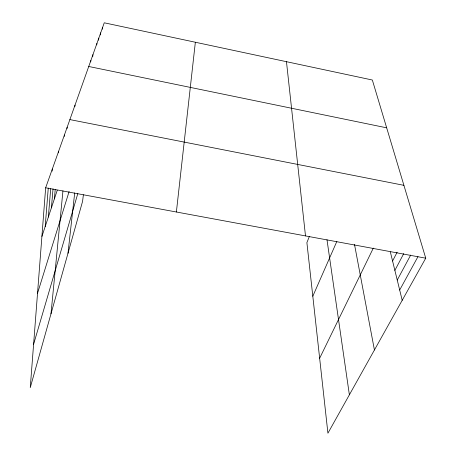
<?xml version="1.0" encoding="UTF-8"?>
<svg xmlns="http://www.w3.org/2000/svg" width="456" height="456" viewBox="0 0 456 456"><rect width="100%" height="100%" fill="white"/><g stroke="black" fill="none" stroke-linecap="round" stroke-linejoin="round"><path stroke-width="0.68" d="M309.316 236.601L306.894 242.62L327.921 433.2L425.744 258.187L372.347 80.017L104.253 22.8L45.657 187.792L30.256 387.646L82.587 201.318L83.385 194.758M45.184 226.564L48.268 188.037M48.347 217.039L50.69 188.773M52.161 171.108L52.332 168.988M51.414 207.822L53.038 188.858M54.384 198.89L55.193 189.685M58.442 152.851L58.567 151.432M64.273 136.401L64.404 134.999M67.049 128.586L67.186 127.173M50.986 313.842L62.945 190.864M74.875 106.516L75.018 105.114M67.99 253.291L74.698 192.888M176.381 212.006L195.35 42.243M90.71 61.885L90.869 60.488M92.699 56.772L92.939 54.657M96.752 44.876L96.911 43.462M98.576 40.196L98.821 38.093M100.428 34.981L100.679 32.86M102.321 29.167L102.492 27.765M33.596 344.291L77.816 193.572M37.523 293.333L69.101 191.543M41.912 236.407L57.262 190.237M312.81 296.235L336.836 241.446M319.65 358.251L373.322 248.104M392.576 261.009L397.147 252.202M394.873 270.391L403.754 253.587M397.239 280.058L410.685 255.069M399.684 290.022L417.964 256.677M45.657 187.792L425.744 258.187M69.876 119.592L403.908 185.33M88.738 66.485L386.677 127.828M390.342 251.906L402.203 300.304M354.5 244.427L374.427 349.997M326.986 239.725L349.376 394.816M286.465 61.685L305.497 235.917"/></g></svg>
